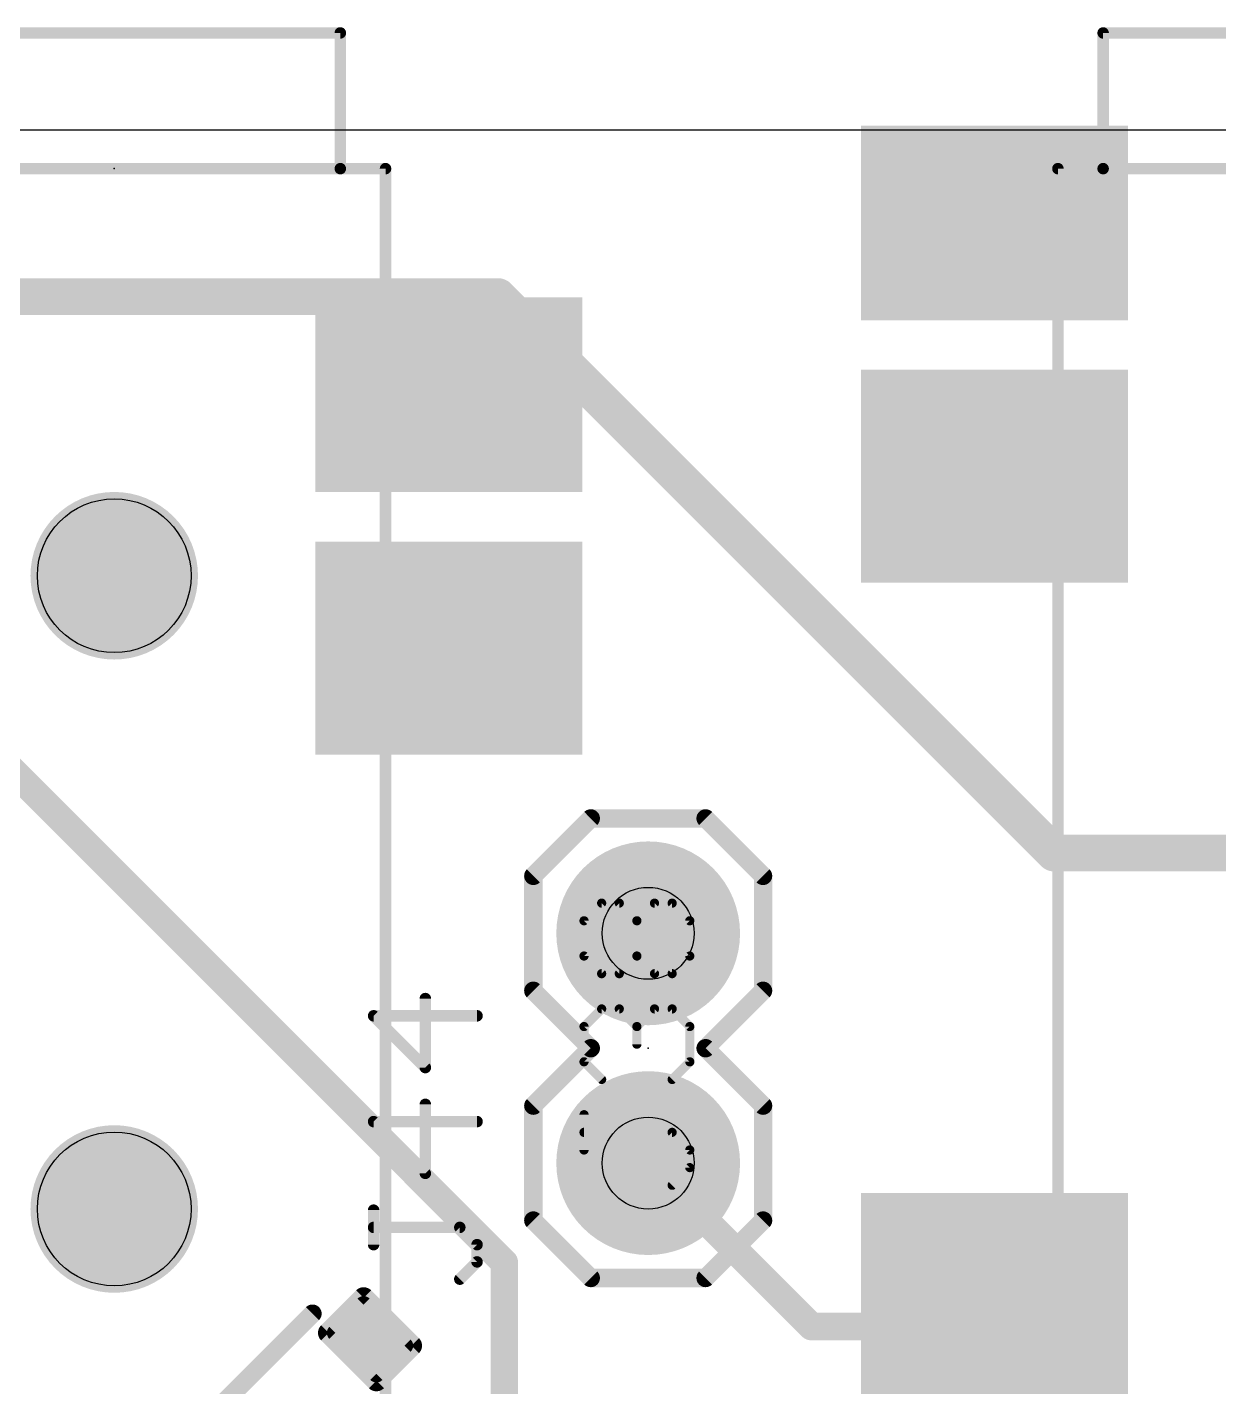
# Model space of a CAD drawing. Extents: x -76 to 580, y -41 to 95.
# Drawn here: x 161.67 to 174.85, y 20.48 to 35.5 of the extents above; entities that cross this region are included whole.
import ezdxf

# ---------------------------------------------------------------- set-up
doc = ezdxf.new("R2010")
doc.units = 0
for name, color, linetype in [('1', 22, 'CONTINUOUS'), ('16', 175, 'CONTINUOUS'), ('17', 82, 'CONTINUOUS'), ('20', 7, 'CONTINUOUS'), ('23', 7, 'CONTINUOUS'), ('25', 253, 'CONTINUOUS'), ('29', 253, 'CONTINUOUS'), ('30', 253, 'CONTINUOUS'), ('31', 253, 'CONTINUOUS'), ('32', 253, 'CONTINUOUS'), ('44', 253, 'CONTINUOUS'), ('51', 53, 'CONTINUOUS'), ('52', 253, 'CONTINUOUS')]:
    doc.layers.add(name, color=color, linetype=linetype)

# ---------------------------------------------------------------- blocks, each defined once
blk = doc.blocks.new('RECT100800X132800R30')
at = {"const_width": 0.0945}
blk.add_lwpolyline([(0.2677, -0.3205), (0.2677, 0.3205, 0.4142), (0.2205, 0.3678), (-0.2205, 0.3678, 0.4142), (-0.2677, 0.3205), (-0.2677, -0.3205, 0.4142), (-0.2205, -0.3678), (0.2205, -0.3678, 0.4142)], format="xyb", close=True, dxfattribs=at)
blk.add_solid([(-0.2441, -0.3441), (0.2441, -0.3441), (-0.2441, 0.3441), (0.2441, 0.3441)])
blk = doc.blocks.new('RECT125184X157184R30')
at = {"const_width": 0.1174}
blk.add_lwpolyline([(0.3325, -0.3738), (0.3325, 0.3738, 0.4142), (0.2738, 0.4325), (-0.2738, 0.4325, 0.4142), (-0.3325, 0.3738), (-0.3325, -0.3738, 0.4142), (-0.2738, -0.4325), (0.2738, -0.4325, 0.4142)], format="xyb", close=True, dxfattribs=at)
blk.add_solid([(-0.2992, -0.3992), (0.2992, -0.3992), (-0.2992, 0.3992), (0.2992, 0.3992)])
blk = doc.blocks.new('RECT')
blk.add_solid([(-0.5, -0.5), (0.5, -0.5), (-0.5, 0.5), (0.5, 0.5)])
blk = doc.blocks.new('ROUNDP')
at = {"const_width": 0.5}
blk.add_lwpolyline([(0, -0.25, 1), (0, 0.25, 1), (0, -0.25)], format="xyb", dxfattribs=at)

msp = doc.modelspace()

# ---------------------------------------------------------------- linework, layer by layer
at = {"layer": '1'}
for points, const_width in [([(168.6096, 22.8777), (168.5389, 22.9484)], 0.4064), ([(168.6096, 22.8777), (170.3462, 21.1411)], 0.3048), ([(170.3462, 21.1411), (172.3696, 21.1411)], 0.3048)]:
    msp.add_lwpolyline(points, dxfattribs=dict(at, const_width=const_width))
for points, const_width in [([(168.6107, 23.0202, 1), (168.4671, 22.8766)], 0.2032), ([(168.5378, 22.8059, 1), (168.6815, 22.9495)], 0.2032), ([(168.6635, 22.9316, 1), (168.5557, 22.8238)], 0.1524), ([(170.3462, 21.2173, 1), (170.3462, 21.0649)], 0.1524), ([(170.2923, 21.0872, 1), (170.4001, 21.195)], 0.1524), ([(172.3696, 21.0649, 1), (172.3696, 21.2173)], 0.1524)]:
    msp.add_lwpolyline(points, format="xyb", dxfattribs=dict(at, const_width=const_width))
at = {"layer": '16'}
for points, const_width in [([(166.8772, 32.5269), (151.038, 32.5269)], 0.4064), ([(173.029, 26.3751), (166.8772, 32.5269)], 0.4064), ([(166.9479, 21.8496), (158.8869, 29.9106)], 0.3048), ([(176.5646, 26.3751), (173.029, 26.3751)], 0.4064), ([(166.9479, 19.5161), (166.9479, 21.8496)], 0.3048)]:
    msp.add_lwpolyline(points, dxfattribs=dict(at, const_width=const_width))
for points, const_width in [([(166.949, 32.5988, 1), (166.8054, 32.4551)], 0.2032), ([(166.8772, 32.4253, 1), (166.8772, 32.6285)], 0.2032), ([(173.029, 26.4767, 1), (173.029, 26.2735)], 0.2032), ([(172.9572, 26.3032, 1), (173.1009, 26.4469)], 0.2032), ([(167.0241, 21.8496, 1), (166.8717, 21.8496)], 0.1524), ([(166.894, 21.7957, 1), (167.0018, 21.9035)], 0.1524)]:
    msp.add_lwpolyline(points, format="xyb", dxfattribs=dict(at, const_width=const_width))
at = {"layer": '20'}
msp.add_line((508.6926, 34.3654), (-51.9016, 34.3654), dxfattribs=at)
for centre in [(162.6346, 29.4411), (162.6346, 22.4411)]:
    msp.add_circle(centre, 0.85, dxfattribs=at)
at = {"layer": '23'}
for p in [(162.6346, 33.9411), (168.5389, 24.2184)]:
    msp.add_point(p, dxfattribs=at)
at = {"layer": '25'}
for points, const_width in [([(167.8294, 25.6272), (168.0243, 25.8221)], 0.1016), ([(168.0243, 25.8221), (168.2192, 25.8221)], 0.1016), ([(168.2192, 25.8221), (168.4141, 25.6272)], 0.1016), ([(168.4141, 25.6272), (168.609, 25.8221)], 0.1016), ([(168.609, 25.8221), (168.8039, 25.8221)], 0.1016), ([(168.8039, 25.8221), (168.9988, 25.6272)], 0.1016), ([(167.8294, 25.2374), (167.8294, 25.6272)], 0.1016), ([(168.4141, 25.2374), (168.4141, 25.6272)], 0.1016), ([(168.9988, 25.6272), (168.9988, 25.2374)], 0.1016), ([(168.0243, 25.0425), (167.8294, 25.2374)], 0.1016), ([(168.4141, 25.2374), (168.2192, 25.0425)], 0.1016), ([(168.609, 25.0425), (168.4141, 25.2374)], 0.1016), ([(168.9988, 25.2374), (168.8039, 25.0425)], 0.1016), ([(168.2192, 25.0425), (168.0243, 25.0425)], 0.1016), ([(168.8039, 25.0425), (168.609, 25.0425)], 0.1016), ([(166.0746, 24.0045), (166.0746, 24.7672)], 0.127), ([(167.8294, 24.4578), (168.0243, 24.6527)], 0.1016), ([(168.0243, 24.6527), (168.2192, 24.6527)], 0.1016), ([(168.2192, 24.6527), (168.4141, 24.4578)], 0.1016), ([(168.4141, 24.4578), (168.609, 24.6527)], 0.1016), ([(168.609, 24.6527), (168.8039, 24.6527)], 0.1016), ([(168.8039, 24.6527), (168.9988, 24.4578)], 0.1016), ([(166.6466, 24.5765), (165.5026, 24.5765)], 0.127), ([(165.5026, 24.5765), (166.0746, 24.0045)], 0.127), ([(167.8294, 24.068), (167.8294, 24.4578)], 0.1016), ([(168.4141, 24.4578), (168.4141, 24.2629)], 0.1016), ([(168.9988, 24.4578), (168.9988, 24.068)], 0.1016), ([(168.0243, 23.8731), (167.8294, 24.068)], 0.1016), ([(168.9988, 24.068), (168.8039, 23.8731)], 0.1016), ([(166.0746, 22.8351), (166.0746, 23.5978)], 0.127), ([(166.6466, 23.4071), (165.5026, 23.4071)], 0.127), ([(165.5026, 23.4071), (166.0746, 22.8351)], 0.127), ([(167.8294, 23.0935), (167.8294, 23.4833)], 0.1016), ([(168.8039, 23.2884), (167.8294, 23.2884)], 0.1016), ([(168.9988, 23.0935), (168.8039, 23.2884)], 0.1016), ([(168.9988, 22.8986), (168.9988, 23.0935)], 0.1016), ([(168.8039, 22.7037), (168.9988, 22.8986)], 0.1016), ([(165.5026, 22.047), (165.5026, 22.4284)], 0.127), ([(166.4559, 22.2377), (165.5026, 22.2377)], 0.127), ([(166.6466, 22.047), (166.4559, 22.2377)], 0.127), ([(166.6466, 21.8564), (166.6466, 22.047)], 0.127), ([(166.4559, 21.6657), (166.6466, 21.8564)], 0.127)]:
    msp.add_lwpolyline(points, dxfattribs=dict(at, const_width=const_width))
for points, const_width in [([(168.0243, 25.8475, 1), (168.0243, 25.7967)], 0.0508), ([(168.0422, 25.8042, 1), (168.0063, 25.8401)], 0.0508), ([(168.2371, 25.8401, 1), (168.2012, 25.8042)], 0.0508), ([(168.2192, 25.7967, 1), (168.2192, 25.8475)], 0.0508), ([(168.609, 25.8475, 1), (168.609, 25.7967)], 0.0508), ([(168.6269, 25.8042, 1), (168.591, 25.8401)], 0.0508), ([(168.8218, 25.8401, 1), (168.7859, 25.8042)], 0.0508), ([(168.8039, 25.7967, 1), (168.8039, 25.8475)], 0.0508), ([(167.8548, 25.6272, 1), (167.804, 25.6272)], 0.0508), ([(167.8114, 25.6452, 1), (167.8473, 25.6093)], 0.0508), ([(168.4395, 25.6272, 1), (168.3887, 25.6272)], 0.0508), ([(168.3961, 25.6452, 1), (168.432, 25.6093)], 0.0508), ([(168.3961, 25.6093, 1), (168.432, 25.6452)], 0.0508), ([(169.0242, 25.6272, 1), (168.9734, 25.6272)], 0.0508), ([(168.9808, 25.6093, 1), (169.0167, 25.6452)], 0.0508), ([(167.8473, 25.2554, 1), (167.8114, 25.2195)], 0.0508), ([(167.804, 25.2374, 1), (167.8548, 25.2374)], 0.0508), ([(168.432, 25.2554, 1), (168.3961, 25.2195)], 0.0508), ([(168.3887, 25.2374, 1), (168.4395, 25.2374)], 0.0508), ([(168.432, 25.2195, 1), (168.3961, 25.2554)], 0.0508), ([(168.9734, 25.2374, 1), (169.0242, 25.2374)], 0.0508), ([(169.0167, 25.2195, 1), (168.9808, 25.2554)], 0.0508), ([(168.0243, 25.0679, 1), (168.0243, 25.0171)], 0.0508), ([(168.0063, 25.0246, 1), (168.0422, 25.0605)], 0.0508), ([(168.2012, 25.0605, 1), (168.2371, 25.0246)], 0.0508), ([(168.2192, 25.0171, 1), (168.2192, 25.0679)], 0.0508), ([(168.609, 25.0679, 1), (168.609, 25.0171)], 0.0508), ([(168.591, 25.0246, 1), (168.6269, 25.0605)], 0.0508), ([(168.7859, 25.0605, 1), (168.8218, 25.0246)], 0.0508), ([(168.8039, 25.0171, 1), (168.8039, 25.0679)], 0.0508), ([(166.1064, 24.7672, 1), (166.0429, 24.7672)], 0.0635), ([(168.0243, 24.6781, 1), (168.0243, 24.6273)], 0.0508), ([(168.0422, 24.6348, 1), (168.0063, 24.6707)], 0.0508), ([(168.2371, 24.6707, 1), (168.2012, 24.6348)], 0.0508), ([(168.2192, 24.6273, 1), (168.2192, 24.6781)], 0.0508), ([(168.609, 24.6781, 1), (168.609, 24.6273)], 0.0508), ([(168.6269, 24.6348, 1), (168.591, 24.6707)], 0.0508), ([(168.8218, 24.6707, 1), (168.7859, 24.6348)], 0.0508), ([(168.8039, 24.6273, 1), (168.8039, 24.6781)], 0.0508), ([(165.5026, 24.6082, 1), (165.5026, 24.5447)], 0.0635), ([(165.5251, 24.5989, 1), (165.4802, 24.554)], 0.0635), ([(166.6466, 24.5447, 1), (166.6466, 24.6082)], 0.0635), ([(167.8548, 24.4578, 1), (167.804, 24.4578)], 0.0508), ([(167.8114, 24.4758, 1), (167.8473, 24.4399)], 0.0508), ([(168.4395, 24.4578, 1), (168.3887, 24.4578)], 0.0508), ([(168.3961, 24.4758, 1), (168.432, 24.4399)], 0.0508), ([(168.3961, 24.4399, 1), (168.432, 24.4758)], 0.0508), ([(169.0242, 24.4578, 1), (168.9734, 24.4578)], 0.0508), ([(168.9808, 24.4399, 1), (169.0167, 24.4758)], 0.0508), ([(168.3887, 24.2629, 1), (168.4395, 24.2629)], 0.0508), ([(166.0522, 23.982, 1), (166.0971, 24.027)], 0.0635), ([(167.8473, 24.086, 1), (167.8114, 24.0501)], 0.0508), ([(167.804, 24.068, 1), (167.8548, 24.068)], 0.0508), ([(168.9734, 24.068, 1), (169.0242, 24.068)], 0.0508), ([(169.0167, 24.0501, 1), (168.9808, 24.086)], 0.0508), ([(166.0429, 24.0045, 1), (166.1064, 24.0045)], 0.0635), ([(168.0063, 23.8552, 1), (168.0422, 23.8911)], 0.0508), ([(168.7859, 23.8911, 1), (168.8218, 23.8552)], 0.0508), ([(166.1064, 23.5978, 1), (166.0429, 23.5978)], 0.0635), ([(165.5026, 23.4388, 1), (165.5026, 23.3753)], 0.0635), ([(165.5251, 23.4295, 1), (165.4802, 23.3846)], 0.0635), ([(166.6466, 23.3753, 1), (166.6466, 23.4388)], 0.0635), ([(167.8548, 23.4833, 1), (167.804, 23.4833)], 0.0508), ([(167.8294, 23.3138, 1), (167.8294, 23.263)], 0.0508), ([(168.8218, 23.3064, 1), (168.7859, 23.2705)], 0.0508), ([(168.8039, 23.263, 1), (168.8039, 23.3138)], 0.0508), ([(167.804, 23.0935, 1), (167.8548, 23.0935)], 0.0508), ([(169.0242, 23.0935, 1), (168.9734, 23.0935)], 0.0508), ([(168.9808, 23.0756, 1), (169.0167, 23.1115)], 0.0508), ([(166.0429, 22.8351, 1), (166.1064, 22.8351)], 0.0635), ([(166.0522, 22.8127, 1), (166.0971, 22.8576)], 0.0635), ([(168.9734, 22.8986, 1), (169.0242, 22.8986)], 0.0508), ([(169.0167, 22.8807, 1), (168.9808, 22.9166)], 0.0508), ([(168.7859, 22.7217, 1), (168.8218, 22.6858)], 0.0508), ([(165.5344, 22.4284, 1), (165.4709, 22.4284)], 0.0635), ([(165.5026, 22.2694, 1), (165.5026, 22.2059)], 0.0635), ([(166.4784, 22.2601, 1), (166.4335, 22.2152)], 0.0635), ([(166.4559, 22.2059, 1), (166.4559, 22.2694)], 0.0635), ([(166.6783, 22.047, 1), (166.6149, 22.047)], 0.0635), ([(166.6241, 22.0246, 1), (166.6691, 22.0695)], 0.0635), ([(165.4709, 22.047, 1), (165.5344, 22.047)], 0.0635), ([(166.6149, 21.8564, 1), (166.6783, 21.8564)], 0.0635), ([(166.6691, 21.8339, 1), (166.6241, 21.8788)], 0.0635), ([(166.4335, 21.6882, 1), (166.4784, 21.6433)], 0.0635)]:
    msp.add_lwpolyline(points, format="xyb", dxfattribs=dict(at, const_width=const_width))
at = {"layer": '29', "const_width": 0.9262}
for points in [[(162.6346, 28.978, 1), (162.6346, 29.9042, 1), (162.6346, 28.978)], [(162.6346, 21.978, 1), (162.6346, 22.9042, 1), (162.6346, 21.978)]]:
    msp.add_lwpolyline(points, format="xyb", dxfattribs=at)
at = {"layer": '30', "const_width": 0.9262}
for points in [[(162.6346, 28.978, 1), (162.6346, 29.9042, 1), (162.6346, 28.978)], [(162.6346, 21.978, 1), (162.6346, 22.9042, 1), (162.6346, 21.978)]]:
    msp.add_lwpolyline(points, format="xyb", dxfattribs=at)
at = {"layer": '44'}
for centre in [(168.5389, 25.4884), (168.5389, 22.9484)]:
    msp.add_circle(centre, 0.508, dxfattribs=at)
at = {"layer": '51'}
for points, const_width in [([(165.1346, 35.4411), (160.1346, 35.4411)], 0.127), ([(165.1346, 35.4411), (165.1346, 33.9411)], 0.127), ([(178.5696, 35.4411), (173.5696, 35.4411)], 0.127), ([(173.5696, 35.4411), (173.5696, 33.9411)], 0.127), ([(165.1346, 33.9411), (160.1346, 33.9411)], 0.127), ([(165.6346, 33.9411), (165.1346, 33.9411)], 0.127), ([(165.6346, 33.9411), (165.6346, 18.4411)], 0.127), ([(173.5696, 33.9411), (173.0696, 33.9411)], 0.127), ([(173.0696, 18.4411), (173.0696, 33.9411)], 0.127), ([(178.5696, 33.9411), (173.5696, 33.9411)], 0.127), ([(167.2689, 26.1234), (167.9039, 26.7584)], 0.2032), ([(167.9039, 26.7584), (169.1739, 26.7584)], 0.2032), ([(169.1739, 26.7584), (169.8089, 26.1234)], 0.2032), ([(167.2689, 24.8534), (167.2689, 26.1234)], 0.2032), ([(169.8089, 26.1234), (169.8089, 24.8534)], 0.2032), ([(167.9039, 24.2184), (167.2689, 24.8534)], 0.2032), ([(169.8089, 24.8534), (169.1739, 24.2184)], 0.2032), ([(167.2689, 23.5834), (167.9039, 24.2184)], 0.2032), ([(169.1739, 24.2184), (169.8089, 23.5834)], 0.2032), ([(167.2689, 22.3134), (167.2689, 23.5834)], 0.2032), ([(169.8089, 23.5834), (169.8089, 22.3134)], 0.2032), ([(167.2689, 22.3134), (167.9039, 21.6784)], 0.2032), ([(169.1739, 21.6784), (169.8089, 22.3134)], 0.2032), ([(167.9039, 21.6784), (169.1739, 21.6784)], 0.2032)]:
    msp.add_lwpolyline(points, dxfattribs=dict(at, const_width=const_width))
for points, const_width in [([(165.1663, 35.4411, 1), (165.1028, 35.4411)], 0.0635), ([(165.1346, 35.4094, 1), (165.1346, 35.4729)], 0.0635), ([(173.5696, 35.4729, 1), (173.5696, 35.4094)], 0.0635), ([(173.6013, 35.4411, 1), (173.5378, 35.4411)], 0.0635), ([(165.1346, 33.9729, 1), (165.1346, 33.9094)], 0.0635), ([(165.1028, 33.9411, 1), (165.1663, 33.9411)], 0.0635), ([(165.1346, 33.9094, 1), (165.1346, 33.9729)], 0.0635), ([(165.6663, 33.9411, 1), (165.6028, 33.9411)], 0.0635), ([(165.6346, 33.9094, 1), (165.6346, 33.9729)], 0.0635), ([(173.0696, 33.9729, 1), (173.0696, 33.9094)], 0.0635), ([(173.1013, 33.9411, 1), (173.0378, 33.9411)], 0.0635), ([(173.5696, 33.9729, 1), (173.5696, 33.9094)], 0.0635), ([(173.5378, 33.9411, 1), (173.6013, 33.9411)], 0.0635), ([(173.5696, 33.9094, 1), (173.5696, 33.9729)], 0.0635), ([(167.9039, 26.8092, 1), (167.9039, 26.7076)], 0.1016), ([(167.9398, 26.7225, 1), (167.868, 26.7943)], 0.1016), ([(169.2098, 26.7943, 1), (169.138, 26.7225)], 0.1016), ([(169.1739, 26.7076, 1), (169.1739, 26.8092)], 0.1016), ([(167.3197, 26.1234, 1), (167.2181, 26.1234)], 0.1016), ([(167.233, 26.1593, 1), (167.3048, 26.0875)], 0.1016), ([(169.8597, 26.1234, 1), (169.7581, 26.1234)], 0.1016), ([(169.773, 26.0875, 1), (169.8448, 26.1593)], 0.1016), ([(167.3048, 24.8893, 1), (167.233, 24.8175)], 0.1016), ([(169.8448, 24.8175, 1), (169.773, 24.8893)], 0.1016), ([(167.2181, 24.8534, 1), (167.3197, 24.8534)], 0.1016), ([(169.7581, 24.8534, 1), (169.8597, 24.8534)], 0.1016), ([(167.9398, 24.1825, 1), (167.868, 24.2543)], 0.1016), ([(167.868, 24.1825, 1), (167.9398, 24.2543)], 0.1016), ([(169.2098, 24.2543, 1), (169.138, 24.1825)], 0.1016), ([(169.138, 24.2543, 1), (169.2098, 24.1825)], 0.1016), ([(167.3197, 23.5834, 1), (167.2181, 23.5834)], 0.1016), ([(167.233, 23.6193, 1), (167.3048, 23.5475)], 0.1016), ([(169.8597, 23.5834, 1), (169.7581, 23.5834)], 0.1016), ([(169.773, 23.5475, 1), (169.8448, 23.6193)], 0.1016), ([(167.3048, 22.3493, 1), (167.233, 22.2775)], 0.1016), ([(169.8448, 22.2775, 1), (169.773, 22.3493)], 0.1016), ([(167.2181, 22.3134, 1), (167.3197, 22.3134)], 0.1016), ([(169.7581, 22.3134, 1), (169.8597, 22.3134)], 0.1016), ([(167.9039, 21.7292, 1), (167.9039, 21.6276)], 0.1016), ([(167.868, 21.6425, 1), (167.9398, 21.7143)], 0.1016), ([(169.138, 21.7143, 1), (169.2098, 21.6425)], 0.1016), ([(169.1739, 21.6276, 1), (169.1739, 21.7292)], 0.1016)]:
    msp.add_lwpolyline(points, format="xyb", dxfattribs=dict(at, const_width=const_width))
at = {"layer": '52', "const_width": 0.2032}
msp.add_lwpolyline([(163.8366, 20.294), (164.8266, 21.2839)], dxfattribs=at)
msp.add_lwpolyline([(163.8366, 20.294), (164.8266, 21.2839)], dxfattribs=at)
at = {"layer": '52', "const_width": 0.1016}
msp.add_lwpolyline([(164.8625, 21.248, 1), (164.7907, 21.3198)], format="xyb", dxfattribs=at)
msp.add_lwpolyline([(164.8625, 21.248, 1), (164.7907, 21.3198)], format="xyb", dxfattribs=at)

# ---------------------------------------------------------------- block references
at = {"layer": '1', "xscale": 2.8}
for p, yscale in [((172.3696, 33.3411), 2), ((166.3346, 31.4411), 2), ((172.3696, 21.1411), 2.8)]:
    msp.add_blockref('RECT', p, dxfattribs=dict(at, yscale=yscale))
at = {"layer": '1', "xscale": 2.2, "yscale": 2.8, "rotation": 90}
for p in [(172.3696, 30.5411), (166.3346, 28.6411)]:
    msp.add_blockref('RECT', p, dxfattribs=at)
at = {"layer": '16', "rotation": 45}
msp.add_blockref('RECT100800X132800R30', (165.463, 21.0011), dxfattribs=at)
at = {"layer": '17', "xscale": 1.8796, "yscale": 1.8796, "rotation": 180}
for p in [(168.5389, 25.4884), (168.5389, 25.4884), (168.5389, 22.9484), (168.5389, 22.9484)]:
    msp.add_blockref('ROUNDP', p, dxfattribs=at)
at = {"layer": '29', "xscale": 2.9524}
for p, yscale in [((172.3696, 33.3411), 2.1524), ((166.3346, 31.4411), 2.1524), ((172.3696, 21.1411), 2.9524)]:
    msp.add_blockref('RECT', p, dxfattribs=dict(at, yscale=yscale))
at = {"layer": '29'}
for name, p, xscale, yscale, rotation in [('RECT', (172.3696, 30.5411), 2.3524, 2.9524, 90), ('RECT', (166.3346, 28.6411), 2.3524, 2.9524, 90), ('ROUNDP', (168.5389, 25.4884), 2.032, 2.032, 180), ('ROUNDP', (168.5389, 22.9484), 2.032, 2.032, 180)]:
    msp.add_blockref(name, p, dxfattribs=dict(at, xscale=xscale, yscale=yscale, rotation=rotation))
at = {"layer": '30', "xscale": 2.032, "yscale": 2.032, "rotation": 180}
for p in [(168.5389, 25.4884), (168.5389, 22.9484)]:
    msp.add_blockref('ROUNDP', p, dxfattribs=at)
at = {"layer": '30', "rotation": 45}
msp.add_blockref('RECT125184X157184R30', (165.463, 21.0011), dxfattribs=at)
at = {"layer": '31', "xscale": 2.8}
for p, yscale in [((172.3696, 33.3411), 2), ((166.3346, 31.4411), 2), ((172.3696, 21.1411), 2.8)]:
    msp.add_blockref('RECT', p, dxfattribs=dict(at, yscale=yscale))
at = {"layer": '31', "xscale": 2.2, "yscale": 2.8, "rotation": 90}
for p in [(172.3696, 30.5411), (166.3346, 28.6411)]:
    msp.add_blockref('RECT', p, dxfattribs=at)
at = {"layer": '32', "rotation": 45}
msp.add_blockref('RECT100800X132800R30', (165.463, 21.0011), dxfattribs=at)
at = {"layer": '51'}
for p, xscale, yscale, rotation in [((172.3196, 33.3411), 0.8, 1.5, 270), ((166.3846, 31.4411), 0.8, 1.5, 270), ((168.5389, 25.4884), 0.508, 0.508, 90), ((168.5389, 22.9484), 0.508, 0.508, 90), ((172.3196, 21.1411), 1.5, 1.5, 270)]:
    msp.add_blockref('RECT', p, dxfattribs=dict(at, xscale=xscale, yscale=yscale, rotation=rotation))
at = {"layer": '51', "yscale": 1.5, "rotation": 270}
for p in [(172.3196, 30.5411), (166.3846, 28.6411)]:
    msp.add_blockref('RECT', p, dxfattribs=at)

doc.saveas('drawing.dxf')
